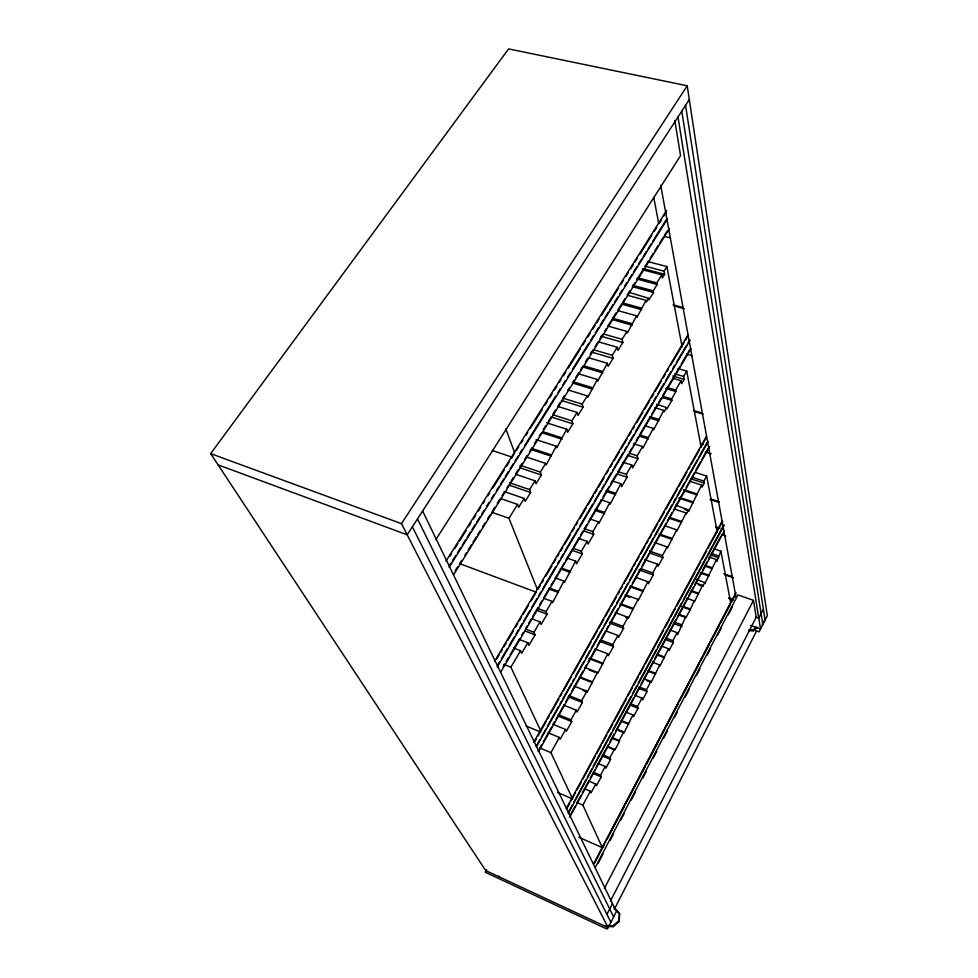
<?xml version="1.0" encoding="UTF-8"?>
<svg xmlns="http://www.w3.org/2000/svg" width="978" height="978" viewBox="0 0 978 978"><rect width="100%" height="100%" fill="white"/><g stroke="black" fill="none" stroke-linecap="round" stroke-linejoin="round"><path stroke-width="1.47" d="M619.123 921.594L619.27 913.232L614.147 907.657L619.649 914.027L619.123 921.594L613.206 926.692L605.406 926.313L605.003 925.53M614.282 909.344L756.605 630.957M609.049 925.09L607.008 929.1L485.198 872.205L486.604 869.686M762.327 624.783L764.894 619.746M748.94 629.71L753.292 629.734L759.111 631.861L767.327 615.712L687.228 85.771L508.584 48.9L210.673 453.621L485.675 870.542L608.145 927.67L616.348 911.606L422.618 511.017M610.48 900.97L756.238 617.216L753.476 600.37L737.974 594.917L595.199 867.547M606.91 914.369L612.448 903.55M763.378 609.172L758.794 618.133L755.908 617.106M604.38 888.452L753.476 600.37M598.035 863.44L602.986 853.99M610.052 840.481L613.597 833.733M620.663 820.224L624.196 813.476M631.275 799.967L635.517 791.862M642.583 778.354L646.116 771.605M653.182 758.097L656.727 751.348M663.793 737.84L667.326 731.079M674.392 717.583L677.228 712.18M685.003 697.314L689.245 689.221M696.312 675.712L699.845 668.952M706.923 655.456L710.456 648.695M717.522 635.187L721.067 628.438M728.133 614.93L732.375 606.825M593.536 864.002L736.006 592.521M578.915 837.29L602.362 847.681L730.737 603.01L720.908 551.189L713.781 548.756M594.685 862.902L603.891 845.347M607.436 838.586L624.441 806.178M625.859 803.476L644.991 767.009M646.409 764.307L665.541 727.828M666.959 725.126L678.304 703.524M679.71 700.823L688.928 683.255M690.346 680.554L698.842 664.343M700.26 661.641L709.478 644.086M710.896 641.385L719.392 625.174M720.81 622.473L730.028 604.917M731.446 602.216L735.7 594.111M612.118 737.583L619.184 740.468L619.502 741.336L614.881 749.943L607.607 746.226M625.883 712.094L632.925 714.906L624.098 732.766L623.793 731.911L616.727 729.05M646.971 680.749L651.177 682.375L659.734 665.016L652.619 662.302M661.385 646.079L668.487 648.732L660.003 665.932L659.734 665.016M678.866 615.089L685.933 617.656L690.175 609.759L694.172 600.944L686.984 598.365M695.382 582.815L702.546 585.345L694.392 601.91L694.172 600.944M698.463 584.807L702.766 586.323L704.759 582.595L696.324 579.318M704.759 582.595L704.955 583.511L716.397 559.563L709.27 557.105M720.908 551.189L716.776 561.494L716.397 559.563M593.536 772.29L600.516 775.224L601.201 776.887L596.482 785.676L595.773 784.038L588.793 781.067M602.949 754.869L609.905 757.754L610.565 759.441L605.895 768.133L605.223 766.471L598.255 763.549M634.93 695.334L641.959 698.096L637.46 706.483L638.047 708.243L633.524 716.666L632.925 714.906M643.891 678.756L650.896 681.47L646.446 689.759L647.008 691.556L642.534 699.881L641.959 698.096M670.052 630.015L677.131 632.632L672.827 640.663L673.316 642.546L668.989 650.602L668.487 648.732M678.634 614.135L685.7 616.702L677.62 634.526L677.131 632.632M602.362 847.681L582.864 805.09L590.309 791.263L584.697 788.867M595.773 784.038L591.018 792.901L590.309 791.263M600.516 775.224L605.223 766.471M609.905 757.754L614.563 749.087M619.184 740.468L623.793 731.911M568.475 811.997L572.106 805.285M573.56 802.596L585.908 779.796M587.35 777.107L591.714 769.063M593.169 766.373L611.323 732.828M612.766 730.15L630.92 696.605M632.375 693.915L636.739 685.871M638.182 683.182L656.336 649.636M657.791 646.959L681.752 602.68M683.206 600.003L723.145 526.201M568.218 813.537L724.319 525.003M570.7 814.344L575.052 806.288M576.507 803.598L580.859 795.542M582.313 792.852L588.842 780.762M590.284 778.085L594.648 770.016M596.091 767.339L608.426 744.502M609.881 741.813L614.233 733.757M615.688 731.067L633.817 697.485M635.272 694.796L639.624 686.739M641.079 684.05L653.414 661.214M654.857 658.524L675.908 619.575M677.351 616.886L681.703 608.829M683.157 606.14L687.51 598.084M688.964 595.394L693.316 587.338M694.771 584.648L701.299 572.558M702.742 569.868L707.106 561.812M708.549 559.123L720.884 536.286M569.722 817.278L724.221 531.127M566.286 808.476L722.082 521.286M566.763 808.757L569.722 803.293M571.128 800.701L575.541 792.559M576.947 789.967L581.372 781.825M582.778 779.234L595.199 756.312M596.604 753.732L601.018 745.578M602.424 742.987L606.849 734.833M608.243 732.253L612.668 724.099M614.074 721.519L626.507 698.598M627.9 696.018L632.326 687.852M633.72 685.285L638.145 677.118M639.539 674.551L643.976 666.373M645.37 663.805L663.622 630.138M665.016 627.57L669.453 619.392M670.835 616.837L675.272 608.658M676.666 606.103L694.93 572.411M696.312 569.856L700.749 561.678M702.131 559.123L706.581 550.932M707.962 548.389L722.595 521.408M552.998 724.307L565.59 729.502L560.186 739.221L559.392 737.449L548.145 732.791M565.59 729.502L566.372 731.275L571.739 721.63L570.981 719.832L576.323 710.224L563.756 705.138M576.323 710.224L577.069 712.033L582.375 702.497L581.641 700.676L586.922 691.177L574.172 686.116M583.035 690.419L587.277 692.106L597.387 672.375L584.673 667.412M597.387 672.375L597.729 673.316L607.717 653.793L595.052 648.94M607.717 653.793L608.389 655.7L613.487 646.519L612.839 644.588L617.937 635.443L606.494 631.14M617.937 635.443L618.573 637.387L623.622 628.304L622.998 626.348L628.023 617.314L615.199 612.57M625.48 617.24L628.328 618.304L637.998 599.404L625.199 594.746M637.998 599.404L638.292 600.394L647.852 581.702L636.507 577.643M647.852 581.702L648.402 583.719L653.267 574.966L652.729 572.925L657.583 564.208L644.624 559.66M657.583 564.208L658.108 566.25L662.925 557.594L662.399 555.541L667.204 546.922L654.282 542.472M667.204 546.922L667.461 547.961L676.703 529.831L665.26 525.956M676.703 529.831L676.947 530.883L686.104 512.949L674.698 509.147M684.514 509.404L688.793 510.981L701.605 485.088L690.04 481.347M701.605 485.088L702.021 487.178L704.258 483.156L703.854 481.054L706.642 476.041L695.089 472.35M675.761 505.247L688.573 509.99L686.336 514.012L686.104 512.949M557.436 792.4L572.607 798.953L550.92 752.644L559.392 737.449M536.091 746.312L539.819 739.686M541.311 737.033L545.797 729.075M547.289 726.422L558.487 706.519M559.978 703.867L561.47 701.214M562.961 698.561L571.176 683.977M572.68 681.324L574.172 678.671M575.663 676.018L583.878 661.421M585.37 658.769L589.844 650.81M591.348 648.157L602.546 628.267M604.037 625.614L615.235 605.712M616.727 603.059L627.937 583.169M629.429 580.516L653.316 538.071M654.82 535.418L671.984 504.905M673.487 502.252L675.725 498.279M677.216 495.626L684.686 482.362M686.177 479.709L697.375 459.807M698.867 457.154L707.082 442.569M536.592 746.532L708.316 441.384M538.083 751.153L541.812 744.49M543.316 741.825L551.543 727.167M553.035 724.502L554.526 721.85M556.03 719.185L564.257 704.527M565.749 701.862L570.235 693.867M571.727 691.214L582.949 671.226M584.441 668.561L586.69 664.563M588.181 661.898L595.663 648.585M597.155 645.92L605.382 631.262M606.886 628.61L608.377 625.944M609.869 623.279L618.096 608.622M619.6 605.957L630.81 585.981M632.314 583.316L640.529 568.658M642.033 566.005L659.233 535.369M660.725 532.704L665.957 523.377M667.461 520.712L671.947 512.716M673.439 510.051L684.661 490.076M686.153 487.411L694.38 472.765M695.871 470.1L700.358 462.105M701.862 459.44L707.84 448.78M538.572 751.471L709.771 446.433M533.633 742.449L706.642 435.956M534.917 741.41L536.409 738.757M537.912 736.092L546.14 721.495M547.643 718.842L549.135 716.189M550.638 713.537L558.878 698.94M560.37 696.287L561.873 693.634M563.365 690.981L571.604 676.385M573.096 673.732L591.067 641.874M592.57 639.221L597.057 631.262M598.56 628.61L603.793 619.318M605.296 616.666L609.783 608.707M611.287 606.054L616.531 596.763M618.023 594.111L619.526 591.445M621.018 588.793L622.521 586.14M624.013 583.487L632.253 568.89M633.744 566.238L635.248 563.585M636.739 560.932L638.989 556.947M640.48 554.294L644.979 546.335M646.47 543.682L647.974 541.03M649.465 538.365L651.715 534.391M653.218 531.739L657.705 523.768M659.209 521.115L664.441 511.836M665.945 509.171L677.179 489.269M678.671 486.616L686.911 472.019M688.402 469.367L689.906 466.714M691.397 464.061L699.637 449.464M701.128 446.812L706.373 437.521M519.355 639.441L527.839 642.742L521.677 653.267L520.54 650.737L513.45 647.949M527.839 642.742L528.951 645.284L535.039 634.856L533.951 632.289L540.027 621.91L531.567 618.683M540.027 621.91L541.091 624.49L547.093 614.208L546.054 611.605L552.044 601.36L543.487 598.157M552.044 601.36L552.558 602.68L563.903 581.091L555.37 577.961M563.903 581.091L564.392 582.423L575.602 561.103L567.081 558.047M575.602 561.103L576.543 563.805L582.313 553.927L581.384 551.201L587.142 541.372L578.511 538.34M587.142 541.372L588.035 544.123L593.732 534.379L592.851 531.604L598.524 521.91L589.93 518.951M598.524 521.91L598.952 523.303L609.759 502.704L601.189 499.807M609.759 502.704L610.174 504.11L620.847 483.755L612.155 480.883M620.847 483.755L621.641 486.604L627.106 477.24L626.336 474.367L631.788 465.051L623.12 462.239M631.788 465.051L632.546 467.936L637.937 458.694L637.204 455.785L642.595 446.579L633.952 443.841M642.595 446.579L642.949 448.046L653.255 428.364L644.636 425.687M653.255 428.364L653.597 429.843L663.769 410.369L655.04 407.716M656.629 404.195L666.605 407.581L666.898 408.963L671.91 400.393L671.617 398.938L675.957 391.518L675.664 390.051L681.116 380.735L672.424 378.18M681.116 380.735L681.69 383.657L684.184 379.391L683.61 376.457L686.727 371.127L678.06 368.608M666.605 407.581L664.099 411.86L663.769 410.369M540.797 731.018L510.907 667.192L520.54 650.737M503.12 666.727L504.709 664.038M506.225 661.47L508.584 657.46M510.088 654.893L519.416 639.05M521.702 635.162L523.291 632.473M525.577 628.585L527.166 625.896M528.67 623.316L531.03 619.306M532.545 616.739L537.998 607.472M539.514 604.905L541.873 600.895M544.159 597.008L549.612 587.741M551.127 585.174L553.487 581.152M555.003 578.597L557.362 574.575M558.096 573.328L560.455 569.318M561.959 566.751L564.33 562.741M565.834 560.174L572.069 549.587M573.573 547.02L579.037 537.741M580.541 535.174L582.912 531.164M584.416 528.597L586.776 524.587M588.291 522.02L601.494 499.587M602.998 497.032L609.233 486.433M610.737 483.878L616.201 474.587M617.705 472.032L627.815 454.856M629.319 452.301L631.69 448.279M633.194 445.724L634.783 443.01M636.287 440.467L638.658 436.432M640.162 433.877L650.272 416.701M651.776 414.146L657.24 404.855M658.744 402.313L661.116 398.278M662.607 395.735L664.979 391.701M665.7 390.466L671.947 379.867M673.451 377.312L679.698 366.701M681.189 364.158L687.436 353.547M688.157 352.324L689.71 349.684M500.602 672.302L691.006 348.645M496.775 658.903L499.11 654.967M500.663 652.338L502.215 649.722M503.768 647.094L506.103 643.157M507.655 640.529L513.095 631.348M515.418 627.411L517.753 623.475M519.306 620.847L521.641 616.91M523.193 614.282L528.633 605.101M530.968 601.164L536.409 591.971M537.961 589.355L540.284 585.419M541.849 582.79L543.401 580.162M545.724 576.225L551.947 565.724M553.499 563.108L555.834 559.171M557.387 556.543L558.939 553.915M560.492 551.286L562.827 547.35M564.379 544.734L570.59 534.232M572.154 531.604L574.477 527.668M576.03 525.039L577.582 522.423M579.917 518.487L586.14 507.985M587.692 505.357L593.133 496.176M594.685 493.548L597.02 489.611M598.573 486.983L604.013 477.802M606.336 473.865L608.671 469.929M610.223 467.301L612.558 463.364M614.111 460.736L619.551 451.555M621.103 448.926L627.314 438.425M628.878 435.809L631.201 431.873M632.754 429.244L634.319 426.616M636.641 422.679L642.864 412.178M644.416 409.562L649.857 400.369M651.409 397.753L653.744 393.816M655.297 391.188L661.507 380.686M663.06 378.058L665.395 374.122M666.947 371.506L668.5 368.877M670.835 364.941L684.05 342.63M685.602 340.002L687.925 336.065M497.447 665.456L499.77 661.519M501.323 658.891L507.521 648.402M509.073 645.773L514.501 636.592M516.042 633.976L518.364 630.04M519.917 627.411L522.24 623.475M523.792 620.859L529.99 610.358M531.543 607.741L536.959 598.548M538.511 595.932L540.834 591.996M542.387 589.367L555.553 567.069M557.888 563.132L559.428 560.516M560.981 557.888L563.304 553.951M564.856 551.335L578.022 529.025M579.575 526.409L592.741 504.11M594.294 501.482L600.492 490.993M602.045 488.364L604.367 484.428M605.92 481.799L611.336 472.618M612.888 470.002L622.962 452.948M624.514 450.32L626.837 446.384M628.389 443.767L633.805 434.574M635.358 431.958L652.399 403.095M653.952 400.479L656.275 396.542M657.827 393.914L664.025 383.425M665.578 380.797L670.994 371.616M672.546 368.987L674.869 365.051M676.421 362.435L686.495 345.381M688.047 342.752L689.588 340.136M497.227 666.984L690.113 340.283M494.636 661.226L688.17 334.5M509.55 482.753L529.575 489.599L530.651 492.509L525.223 501.323L524.147 498.438L504.086 491.506M526.897 457.166L545.7 463.413L540.357 472.081L541.396 475.027L536.042 483.743L534.99 480.809L516.421 474.526M558.132 406.518L577.081 412.447L571.922 420.809L572.851 423.841L567.68 432.252L566.739 429.232L546.604 422.802M568.389 390.063L587.289 395.858L582.191 404.134L583.084 407.19L577.986 415.491L577.081 412.447M598.169 341.762L617.204 347.276L612.289 355.259L613.084 358.4L608.157 366.408L607.35 363.278L588.548 357.728M607.961 326.065L626.935 331.456L622.081 339.342L622.839 342.508L617.974 350.43L617.204 347.276M642.693 269.806L661.788 274.855L656.849 282.874L657.155 284.451L653.231 290.845L653.548 292.41L649.013 299.794L648.695 298.29L629.844 292.618M647.827 261.591L666.886 266.566L664.062 271.163L664.661 274.317L662.399 277.996L661.788 274.855M537.191 588.952L508.988 518.316L517.558 504.428L500.296 498.438M524.147 498.438L518.67 507.325L517.558 504.428M529.575 489.599L534.99 480.809M545.7 463.413L546.213 464.892L556.286 446.212L536.091 439.635M556.286 446.212L556.775 447.716L566.739 429.232M587.289 395.858L587.717 397.398L597.375 379.476L578.536 373.804M597.375 379.476L597.79 381.029L607.35 363.278M626.935 331.456L627.314 333.046L636.568 315.821L617.631 310.539M636.568 315.821L636.923 317.422L646.079 300.356L627.204 295.197M648.695 298.29L646.421 301.97L646.079 300.356M455.21 570.773L457.631 566.885M460.063 562.998L461.677 560.406M464.905 555.223L466.53 552.631M468.144 550.039L471.372 544.856M472.997 542.264L476.225 537.081M477.851 534.489L480.271 530.602M482.692 526.714L485.125 522.827M487.545 518.939L489.978 515.051M492.399 511.164L494.831 507.276M497.252 503.389L499.672 499.501M502.105 495.614L503.719 493.022M506.959 487.839L508.572 485.247M510.993 481.359L513.426 477.472M515.846 473.584L518.279 469.697M519.893 467.105L522.313 463.217M524.746 459.33L527.166 455.43M529.599 451.543L532.02 447.655M534.44 443.767L536.873 439.88M539.294 435.992L540.92 433.401M543.34 429.513L545.761 425.626M548.193 421.738L550.614 417.851M553.047 413.963L555.467 410.075M557.9 406.188L560.321 402.3M562.741 398.413L564.367 395.821M567.595 390.638L569.22 388.046M572.448 382.863L574.062 380.271M575.687 377.679L578.915 372.496M580.529 369.904L582.961 366.016M585.382 362.129L587.815 358.241M590.235 354.354L592.668 350.466M595.089 346.579L597.509 342.691M599.942 338.804L602.362 334.916M604.795 331.029L606.409 328.437M608.023 325.845L611.262 320.65M612.876 318.058L616.116 312.874M617.729 310.283L620.969 305.099M622.583 302.508L625.003 298.62M627.436 294.733L629.856 290.845M632.277 286.957L634.71 283.07M637.13 279.182L643.597 268.816M645.223 266.224L648.451 261.04M650.077 258.449L653.304 253.265M654.918 250.674L658.157 245.49M659.771 242.899L663.011 237.715M664.624 235.123L667.057 231.236M453.425 575.003L669.245 228.925M449.856 556.372L451.481 553.793M454.721 548.634L457.973 543.475M459.587 540.895L466.078 530.577M468.511 526.702L470.944 522.839M473.376 518.963L475.809 515.088M478.242 511.225L480.675 507.35M483.108 503.487L484.733 500.907M487.973 495.748L489.599 493.169M492.851 488.01L504.196 469.953M506.628 466.078L509.061 462.203M511.494 458.34L513.939 454.464M516.372 450.601L518.805 446.726M521.237 442.863L522.851 440.283M526.103 435.124L527.717 432.545M530.149 428.67L542.325 409.33M544.758 405.454L547.191 401.579M549.624 397.716L552.057 393.841M554.489 389.977L556.922 386.102M559.355 382.239L560.981 379.66M563.414 375.784L565.846 371.921M568.279 368.046L580.443 348.694M582.876 344.831L585.309 340.955M587.741 337.092L590.174 333.217M592.607 329.354L595.04 325.478M596.666 322.899L599.098 319.036M601.531 315.161L618.561 288.07M620.993 284.207L623.426 280.331M625.859 276.468L628.292 272.593M630.724 268.73L633.157 264.855M634.783 262.275L637.216 258.412M639.649 254.537L651.813 235.185M654.245 231.321L656.678 227.446M659.111 223.583L661.544 219.708M663.976 215.845L666.409 211.969M449.305 565.81L450.931 563.218M452.557 560.626L455.797 555.455M457.423 552.863L460.662 547.692M462.288 545.113L465.528 539.929M467.154 537.35L470.394 532.166M472.019 529.587L475.271 524.404M476.885 521.824L480.137 516.641M481.751 514.061L484.183 510.174M486.616 506.298L489.061 502.411M491.494 498.535L493.927 494.648M496.359 490.773L498.792 486.885M500.406 484.293L503.658 479.122M505.284 476.53L508.523 471.359M510.149 468.768L513.389 463.596M515.015 461.005L518.254 455.834M519.88 453.242L522.313 449.367M524.746 445.479L555.565 396.322M558.01 392.435L560.443 388.559M562.876 384.672L565.308 380.797M567.741 376.909L570.174 373.034M572.607 369.146L588.829 343.278M590.455 340.686L593.695 335.515M595.321 332.923L598.56 327.752M600.186 325.161L603.426 319.989M605.052 317.398L608.292 312.226M609.917 309.635L613.169 304.464M614.783 301.872L618.035 296.701M619.649 294.109L622.081 290.234M624.514 286.346L626.959 282.471M628.573 279.879L631.825 274.708M633.438 272.116L636.69 266.945M638.304 264.353L641.556 259.182M643.182 256.591L646.421 251.419M648.047 248.828L651.287 243.656M652.913 241.065L666.703 219.072M449.11 567.326L667.277 219.219M445.968 561.189L666.641 210.404M435.943 539.501L680.554 155.624L674.796 120.538M689.307 99.524L407.19 534.819L218.082 464.856M608.145 927.67L401.481 523.646L687.228 85.771M607.607 925.653L612.815 925.909L618.732 920.799M756.434 627.13L753.292 629.734L753.476 630.81L749.124 630.786M753.476 630.81L757.669 627.338M663.952 236.236L669.844 237.727M644.979 266.138L664.062 271.163M642.705 268.522L664.661 274.317M637.729 277.776L656.849 282.874M636.592 278.95L657.155 284.451M632.632 285.295L653.231 290.845M632.986 286.847L653.548 292.41M673.047 304.806L683.28 307.593M674.074 305.906L684.319 308.706M622.436 302.85L641.336 308.07M621.36 304.06L641.69 309.671M612.815 318.278L631.764 323.608M611.739 319.464L632.13 325.209M686.458 354.109L692.302 355.784M603.071 333.889L622.081 339.342M600.969 336.212L622.839 342.508M593.23 349.672L612.289 355.259M674.942 373.914L683.61 376.457M591.14 351.958L613.084 358.4M672.644 376.004L684.184 379.391M666.959 387.471L675.664 390.051M665.822 388.498L675.957 391.518M583.56 365.735L602.375 371.359M582.546 366.86L602.79 372.911M662.913 396.334L671.617 398.938M661.776 397.337L671.91 400.393M693.365 410.418L702.033 413.034M694.429 411.518L703.096 414.134M573.475 381.909L592.35 387.643M572.485 383.009L592.778 389.195M649.783 416.652L658.524 419.342M650.125 418.132L658.866 420.821M563.279 398.266L582.191 404.134M700.444 443.499L703.341 444.403M561.311 400.418L583.084 407.19M705.346 451.983L711.14 453.804M639.319 434.733L647.937 437.447M639.673 436.2L648.292 438.914M553.242 414.904L571.922 420.809M551.017 416.921L572.851 423.841M630.003 453.474L637.204 455.785M627.876 455.455L637.937 458.694M692.29 477.337L703.854 481.054M691.275 478.963L704.258 483.156M542.802 431.653L561.531 437.692M541.861 432.692L562.008 439.195M683.695 489.599L696.727 493.853M710.431 498.902L719.099 501.738M683.915 490.638L696.947 494.892M710.077 499.538L718.757 502.374M617.656 471.53L626.336 474.367M617.008 473.927L627.106 477.24M532.228 448.609L551.005 454.782M680.016 497.594L693.06 501.885M678.793 498.144L693.268 502.912M531.311 449.623L551.506 456.274M492.215 450.491L512.484 457.252M606.763 490.333L615.321 493.193M715.688 526.751L720.016 528.193M715.737 527.46L718.622 528.426M605.59 491.225L615.724 494.611M520.088 465.284L540.357 472.081M721.495 534.587L725.798 536.03M669.991 517.533L681.421 521.372M519.721 467.741L541.396 475.027M668.818 518.108L681.654 522.423M595.578 509.342L604.159 512.276M594.575 510.259L604.587 513.682M659.074 533.939L671.972 538.352M659.331 534.99L672.216 539.391M711.275 553.389L718.402 555.834M509.245 485.174L530.651 492.509M710.248 554.832L718.781 557.766M704.894 565.198L712.045 567.68M705.101 566.164L712.241 568.634M723.732 573.707L732.388 576.714M724.857 574.819L733.512 577.815M649.478 551.042L662.399 555.541M584.233 528.609L592.851 531.604M650.015 553.096L662.925 557.594M583.707 530.883L593.732 534.379M701.617 572.607L708.769 575.101M700.395 573.059L708.964 576.054M491.702 512.215L508.988 518.316M728.744 597.803L733.023 599.318M729.038 598.536L733.329 600.064M641.409 568.915L652.729 572.925M638.891 569.856L653.267 574.966M572.888 548.181L581.384 551.201M691.189 590.565L698.365 593.12M691.422 591.543L698.585 594.098M572.252 550.345L582.313 553.927M750.591 625.431L760.542 629.013L677.986 117.005M630.162 585.92L642.937 590.516M630.455 586.922L643.218 591.531M682.889 606.25L689.942 608.805M681.715 606.715L690.175 609.759M561.25 567.973L569.771 571.066M560.321 568.805L570.247 572.411M625.504 595.749L629.771 597.301M674.355 622.057L681.434 624.649M620.211 603.634L633.023 608.328M210.673 453.621L401.481 523.646M673.426 623.438L681.91 626.543M620.529 604.624L633.328 609.318M549.44 588.022L557.998 591.189M548.536 588.829L558.499 592.521M665.725 638.023L672.827 640.663M664.82 639.38L673.316 642.546M460.137 563.817L536.017 592.118M610.15 621.556L622.998 626.348M609.367 622.974L623.622 628.304M537.619 608.414L546.054 611.605M657.008 654.16L664.123 656.849M657.277 655.089L664.38 657.778M537.118 610.431L547.093 614.208M601.592 640.321L612.839 644.588M599.453 641.177L613.487 646.519M648.194 670.48L655.333 673.219M648.475 671.397L655.602 674.135M525.492 629.025L533.951 632.289M525.186 631.042L535.039 634.856M589.881 658.145L602.57 663.06M588.817 658.549L602.913 664.001M639.429 687.021L646.446 689.759M638.61 688.28L647.008 691.556M589.257 670.003L594.905 672.216M579.441 676.739L592.167 681.752M579.807 677.668L592.521 682.681M630.419 703.695L637.46 706.483M629.624 704.906L638.047 708.243M503.902 664.404L510.907 667.192M569.086 695.639L581.641 700.676M568.218 696.825L582.375 702.497M621.323 720.554L628.377 723.378M621.629 721.422L628.683 724.258M618.463 730.48L622.693 732.204M558.389 714.698L570.981 719.832M557.79 715.92L571.739 721.63M612.448 738.451L619.502 741.336M607.937 747.082L613.499 749.368M602.228 755.982L610.565 759.441M526.115 726.006L540.039 731.801M539.66 747.913L550.92 752.644M592.839 773.353L601.201 776.887M577.35 802.706L582.864 805.09M498.951 876.092L499.477 876.911M412.361 526.836L610.895 922.303M612.815 925.909L613.206 926.692M417.508 518.902L613.622 916.948M619.27 913.232L619.649 914.027M586.922 691.177L587.277 692.106M505.822 428.877L514.734 453.022M628.023 617.314L628.328 618.304M650.896 681.47L651.177 682.375M685.7 616.702L685.933 617.656M702.546 585.345L702.766 586.323M688.573 509.99L688.793 510.981M653.744 197.348L658.573 222.813M666.886 266.566L682.131 346.884M686.727 371.127L701.14 447.08M706.642 476.041L717.277 532.093M660.7 185.245L736.031 597.411M681.776 111.15L762.816 624.563M685.554 105.318L765.077 620.125"/></g></svg>
